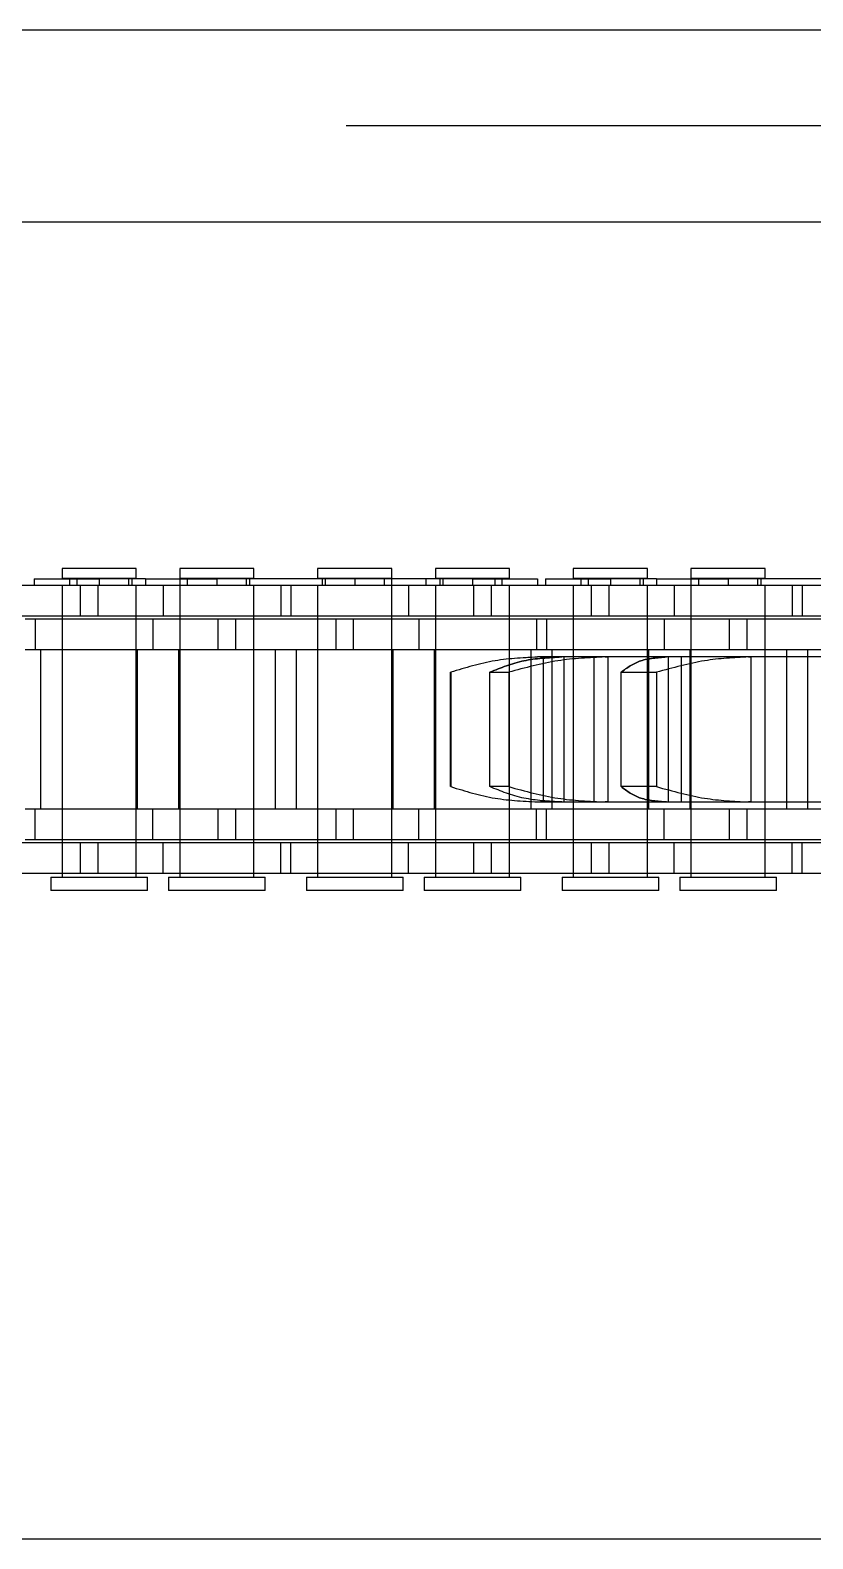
# Model space of a CAD drawing. Header units: metres. Extents: x 0 to 21025, y 0 to 14850.
# Drawn here: x 3038.9 to 3077.8, y 9261.1 to 9336.1 of the extents above; entities that cross this region are included whole.
import ezdxf

# ---------------------------------------------------------------- set-up
doc = ezdxf.new("R2010")
doc.units = ezdxf.units.M
doc.header["$LTSCALE"] = 25
doc.linetypes.add('HIDDEN2', pattern=[4.7625, 3.175, -1.5875])
doc.layers.add('SL4', color=4, linetype='Continuous')
doc.layers.add('ST1', color=7, linetype='HIDDEN2')

msp = doc.modelspace()

# ---------------------------------------------------------------- linework, layer by layer
at = {"layer": 'SL4'}
for p, q in [((4205.539, 9336.149), (2880.564, 9336.149)), ((2880.564, 9326.624), (4205.539, 9326.624)), ((2880.564, 9261.149), (4205.539, 9261.149))]:
    msp.add_line(p, q, dxfattribs=at)
at = {"layer": 'ST1'}
for p, q in [((4205.539, 9331.386), (2880.564, 9331.386)), ((2880.564, 9326.624), (4205.539, 9326.624)), ((3044.175, 9309.384), (3040.485, 9309.384)), ((3040.485, 9309.384), (3040.485, 9308.91)), ((3044.175, 9308.91), (3044.175, 9309.384)), ((3050.023, 9309.384), (3046.333, 9309.384)), ((3046.333, 9309.384), (3046.333, 9308.91)), ((3050.023, 9308.91), (3050.023, 9309.384)), ((3056.875, 9309.384), (3053.185, 9309.384)), ((3053.185, 9309.384), (3053.185, 9308.91)), ((3056.875, 9308.91), (3056.875, 9309.384)), ((3062.723, 9309.384), (3059.033, 9309.384)), ((3059.033, 9309.384), (3059.033, 9308.91)), ((3062.723, 9308.91), (3062.723, 9309.384)), ((3069.575, 9309.384), (3065.885, 9309.384)), ((3065.885, 9309.384), (3065.885, 9308.91)), ((3069.575, 9308.91), (3069.575, 9309.384)), ((3075.423, 9309.384), (3071.733, 9309.384)), ((3071.733, 9309.384), (3071.733, 9308.91)), ((3075.423, 9308.91), (3075.423, 9309.384)), ((3041.398, 9308.541), (3032.303, 9308.541)), ((3039.099, 9308.873), (3039.099, 9308.541)), ((3039.099, 9308.873), (3042.33, 9308.873)), ((3040.485, 9308.91), (3044.175, 9308.91)), ((3040.485, 9308.541), (3040.485, 9307.021)), ((3040.485, 9308.541), (3040.485, 9294.042)), ((3040.854, 9308.91), (3040.854, 9308.541)), ((3041.223, 9308.873), (3041.223, 9308.541)), ((3042.258, 9308.541), (3041.398, 9308.541)), ((3041.398, 9307.021), (3041.398, 9308.541)), ((3051.353, 9308.541), (3042.258, 9308.541)), ((3042.258, 9308.541), (3042.258, 9307.021)), ((3042.33, 9308.873), (3042.33, 9308.541)), ((3044.626, 9308.873), (3042.33, 9308.873)), ((3043.806, 9308.541), (3043.806, 9308.91)), ((3043.949, 9308.873), (3043.949, 9308.541)), ((3044.175, 9307.021), (3044.175, 9308.541)), ((3044.175, 9294.042), (3044.175, 9308.541)), ((3044.626, 9308.873), (3048.178, 9308.873)), ((3044.626, 9308.873), (3044.626, 9308.541)), ((3045.505, 9308.541), (3045.505, 9307.021)), ((3046.333, 9308.91), (3050.023, 9308.91)), ((3046.333, 9308.873), (3046.333, 9307.021)), ((3046.333, 9308.541), (3046.333, 9294.042)), ((3046.702, 9308.91), (3046.702, 9308.541)), ((3048.178, 9308.873), (3048.178, 9308.541)), ((3060.878, 9308.873), (3048.178, 9308.873)), ((3049.654, 9308.541), (3049.654, 9308.91)), ((3049.797, 9308.873), (3049.797, 9308.541)), ((3050.023, 9307.021), (3050.023, 9308.541)), ((3050.023, 9294.042), (3050.023, 9308.541)), ((3051.353, 9308.541), (3051.353, 9307.021)), ((3057.703, 9308.541), (3051.353, 9308.541)), ((3051.855, 9308.541), (3051.855, 9307.021)), ((3053.185, 9308.91), (3056.875, 9308.91)), ((3053.185, 9308.541), (3053.185, 9307.021)), ((3053.185, 9308.541), (3053.185, 9294.042)), ((3053.411, 9308.873), (3053.411, 9308.541)), ((3053.554, 9308.91), (3053.554, 9308.541)), ((3055.03, 9308.873), (3055.03, 9308.541)), ((3056.506, 9308.541), (3056.506, 9308.91)), ((3056.875, 9307.021), (3056.875, 9308.873)), ((3056.875, 9294.042), (3056.875, 9308.541)), ((3057.703, 9308.541), (3057.703, 9307.021)), ((3066.798, 9308.541), (3057.703, 9308.541)), ((3058.582, 9308.541), (3058.582, 9308.873)), ((3059.033, 9308.91), (3062.723, 9308.91)), ((3059.033, 9308.541), (3059.033, 9307.021)), ((3059.033, 9308.541), (3059.033, 9294.042)), ((3059.259, 9308.873), (3059.259, 9308.541)), ((3059.402, 9308.91), (3059.402, 9308.541)), ((3060.878, 9308.873), (3060.878, 9308.541)), ((3060.878, 9308.873), (3064.109, 9308.873)), ((3060.95, 9307.021), (3060.95, 9308.541)), ((3061.81, 9308.541), (3061.81, 9307.021)), ((3061.985, 9308.873), (3061.985, 9308.541)), ((3062.354, 9308.541), (3062.354, 9308.91)), ((3062.723, 9307.021), (3062.723, 9308.541)), ((3062.723, 9294.042), (3062.723, 9308.541)), ((3064.109, 9308.873), (3064.109, 9308.541)), ((3064.499, 9308.873), (3064.499, 9308.541)), ((3064.499, 9308.873), (3067.73, 9308.873)), ((3065.885, 9308.91), (3069.575, 9308.91)), ((3065.885, 9308.541), (3065.885, 9307.021)), ((3065.885, 9308.541), (3065.885, 9294.042)), ((3066.254, 9308.91), (3066.254, 9308.541)), ((3066.623, 9308.873), (3066.623, 9308.541)), ((3067.658, 9308.541), (3066.798, 9308.541)), ((3066.798, 9307.021), (3066.798, 9308.541)), ((3076.753, 9308.541), (3067.658, 9308.541)), ((3067.658, 9308.541), (3067.658, 9307.021)), ((3067.73, 9308.873), (3067.73, 9308.541)), ((3070.026, 9308.873), (3067.73, 9308.873)), ((3069.206, 9308.541), (3069.206, 9308.91)), ((3069.349, 9308.873), (3069.349, 9308.541)), ((3069.575, 9307.021), (3069.575, 9308.541)), ((3069.575, 9294.042), (3069.575, 9308.541)), ((3070.026, 9308.873), (3073.578, 9308.873)), ((3070.026, 9308.873), (3070.026, 9308.541)), ((3070.905, 9308.541), (3070.905, 9307.021)), ((3071.733, 9308.91), (3075.423, 9308.91)), ((3071.733, 9308.873), (3071.733, 9307.021)), ((3071.733, 9308.541), (3071.733, 9294.042)), ((3072.102, 9308.91), (3072.102, 9308.541)), ((3073.578, 9308.873), (3073.578, 9308.541)), ((3086.278, 9308.873), (3073.578, 9308.873)), ((3075.054, 9308.541), (3075.054, 9308.91)), ((3075.197, 9308.873), (3075.197, 9308.541)), ((3075.423, 9307.021), (3075.423, 9308.541)), ((3075.423, 9294.042), (3075.423, 9308.541)), ((3076.753, 9308.541), (3076.753, 9307.021)), ((3083.103, 9308.541), (3076.753, 9308.541)), ((3077.255, 9308.541), (3077.255, 9307.021)), ((3041.398, 9307.021), (3032.303, 9307.021)), ((3045.003, 9306.869), (3038.653, 9306.869)), ((3039.155, 9306.869), (3039.155, 9305.349)), ((3040.485, 9306.869), (3040.485, 9305.349)), ((3042.258, 9307.021), (3041.398, 9307.021)), ((3051.353, 9307.021), (3042.258, 9307.021)), ((3044.175, 9305.349), (3044.175, 9306.869)), ((3045.003, 9306.869), (3045.003, 9305.349)), ((3054.098, 9306.869), (3045.003, 9306.869)), ((3046.333, 9306.869), (3046.333, 9305.349)), ((3048.25, 9305.349), (3048.25, 9306.869)), ((3049.11, 9306.869), (3049.11, 9305.349)), ((3050.023, 9305.349), (3050.023, 9306.869)), ((3057.703, 9307.021), (3051.353, 9307.021)), ((3053.185, 9306.869), (3053.185, 9305.349)), ((3054.958, 9306.869), (3054.098, 9306.869)), ((3054.098, 9305.349), (3054.098, 9306.869)), ((3064.053, 9306.869), (3054.958, 9306.869)), ((3054.958, 9306.869), (3054.958, 9305.349)), ((3056.875, 9305.349), (3056.875, 9306.869)), ((3066.798, 9307.021), (3057.703, 9307.021)), ((3058.205, 9306.869), (3058.205, 9305.349)), ((3059.033, 9306.869), (3059.033, 9305.349)), ((3062.723, 9305.349), (3062.723, 9306.869)), ((3064.053, 9306.869), (3064.053, 9305.349)), ((3070.403, 9306.869), (3064.053, 9306.869)), ((3064.555, 9306.869), (3064.555, 9305.349)), ((3065.885, 9306.869), (3065.885, 9305.349)), ((3067.658, 9307.021), (3066.798, 9307.021)), ((3076.753, 9307.021), (3067.658, 9307.021)), ((3069.575, 9305.349), (3069.575, 9306.869)), ((3070.403, 9306.869), (3070.403, 9305.349)), ((3079.498, 9306.869), (3070.403, 9306.869)), ((3071.733, 9306.869), (3071.733, 9305.349)), ((3073.65, 9305.349), (3073.65, 9306.869)), ((3074.51, 9306.869), (3074.51, 9305.349)), ((3075.423, 9305.349), (3075.423, 9306.869)), ((3083.103, 9307.021), (3076.753, 9307.021)), ((3045.003, 9305.349), (3038.653, 9305.349)), ((3039.438, 9297.419), (3039.438, 9305.349)), ((3040.485, 9305.349), (3040.485, 9297.419)), ((3044.175, 9297.419), (3044.175, 9305.349)), ((3044.218, 9305.349), (3044.218, 9297.419)), ((3054.098, 9305.349), (3045.003, 9305.349)), ((3046.29, 9297.419), (3046.29, 9305.349)), ((3046.333, 9305.349), (3046.333, 9297.419)), ((3050.023, 9297.419), (3050.023, 9305.349)), ((3051.07, 9305.349), (3051.07, 9297.419)), ((3052.138, 9297.419), (3052.138, 9305.349)), ((3053.185, 9305.349), (3053.185, 9297.419)), ((3054.958, 9305.349), (3054.098, 9305.349)), ((3064.053, 9305.349), (3054.958, 9305.349)), ((3056.875, 9297.419), (3056.875, 9305.349)), ((3056.918, 9305.349), (3056.918, 9297.419)), ((3058.99, 9297.419), (3058.99, 9305.349)), ((3059.033, 9305.349), (3059.033, 9297.419)), ((3062.723, 9297.419), (3062.723, 9305.349)), ((3063.77, 9305.349), (3063.77, 9297.419)), ((3070.403, 9305.349), (3064.053, 9305.349)), ((3064.838, 9297.419), (3064.838, 9305.349)), ((3065.885, 9305.349), (3065.885, 9297.419)), ((3069.575, 9297.419), (3069.575, 9305.349)), ((3069.618, 9305.349), (3069.618, 9297.419)), ((3079.498, 9305.349), (3070.403, 9305.349)), ((3071.69, 9297.419), (3071.69, 9305.349)), ((3071.733, 9305.349), (3071.733, 9297.419)), ((3075.423, 9297.419), (3075.423, 9305.349)), ((3076.47, 9305.349), (3076.47, 9297.419)), ((3077.538, 9297.419), (3077.538, 9305.349)), ((3063.634, 9304.98), (3064.114, 9304.989)), ((3064.255, 9304.989), (3064.114, 9304.989)), ((3064.381, 9304.989), (3064.255, 9304.989)), ((3064.255, 9304.989), (3064.381, 9304.989)), ((3064.381, 9304.989), (3064.381, 9297.779)), ((3065.312, 9304.989), (3064.381, 9304.989)), ((3067.476, 9304.989), (3065.312, 9304.989)), ((3065.421, 9304.989), (3065.421, 9297.779)), ((3066.919, 9297.779), (3066.919, 9304.989)), ((3067.605, 9304.989), (3067.476, 9304.989)), ((3067.476, 9304.989), (3067.605, 9304.989)), ((3067.605, 9304.989), (3067.605, 9297.779)), ((3070.518, 9304.989), (3067.605, 9304.989)), ((3074.587, 9304.989), (3070.518, 9304.989)), ((3070.597, 9304.989), (3070.597, 9297.779)), ((3071.266, 9297.779), (3071.266, 9304.989)), ((3074.702, 9304.989), (3074.587, 9304.989)), ((3074.587, 9304.989), (3074.702, 9304.989)), ((3074.702, 9304.989), (3074.702, 9297.779)), ((3079.248, 9304.989), (3074.702, 9304.989)), ((3059.782, 9304.227), (3059.805, 9304.227)), ((3059.782, 9298.541), (3059.782, 9304.227)), ((3059.805, 9304.227), (3059.805, 9298.541)), ((3061.743, 9304.227), (3062.682, 9304.227)), ((3061.743, 9298.541), (3061.743, 9304.227)), ((3062.682, 9304.227), (3062.682, 9298.541)), ((3068.262, 9304.227), (3070.026, 9304.227)), ((3068.262, 9298.541), (3068.262, 9304.227)), ((3070.026, 9304.227), (3070.026, 9298.541)), ((3059.805, 9298.541), (3059.782, 9298.541)), ((3062.682, 9298.541), (3061.743, 9298.541)), ((3070.026, 9298.541), (3068.262, 9298.541)), ((3064.114, 9297.779), (3064.255, 9297.779)), ((3064.255, 9297.779), (3064.381, 9297.779)), ((3064.381, 9297.779), (3064.255, 9297.779)), ((3064.381, 9297.779), (3065.312, 9297.779)), ((3065.312, 9297.779), (3067.476, 9297.779)), ((3067.476, 9297.779), (3067.605, 9297.779)), ((3067.605, 9297.779), (3067.476, 9297.779)), ((3067.605, 9297.779), (3070.518, 9297.779)), ((3070.518, 9297.779), (3074.587, 9297.779)), ((3074.587, 9297.779), (3074.702, 9297.779)), ((3074.702, 9297.779), (3074.587, 9297.779)), ((3074.702, 9297.779), (3079.248, 9297.779)), ((3045.003, 9297.419), (3038.653, 9297.419)), ((3039.155, 9295.899), (3039.155, 9297.419)), ((3040.485, 9297.419), (3040.485, 9295.899)), ((3044.175, 9295.899), (3044.175, 9297.419)), ((3045.003, 9295.899), (3045.003, 9297.419)), ((3054.098, 9297.419), (3045.003, 9297.419)), ((3046.333, 9297.419), (3046.333, 9295.899)), ((3048.25, 9295.899), (3048.25, 9297.419)), ((3049.11, 9297.419), (3049.11, 9295.899)), ((3050.023, 9295.899), (3050.023, 9297.419)), ((3053.185, 9297.419), (3053.185, 9295.899)), ((3054.958, 9297.419), (3054.098, 9297.419)), ((3054.098, 9295.899), (3054.098, 9297.419)), ((3064.053, 9297.419), (3054.958, 9297.419)), ((3054.958, 9297.419), (3054.958, 9295.899)), ((3056.875, 9295.899), (3056.875, 9297.419)), ((3058.205, 9295.899), (3058.205, 9297.419)), ((3059.033, 9297.419), (3059.033, 9295.899)), ((3062.723, 9295.899), (3062.723, 9297.419)), ((3064.053, 9295.899), (3064.053, 9297.419)), ((3070.403, 9297.419), (3064.053, 9297.419)), ((3064.555, 9295.899), (3064.555, 9297.419)), ((3065.885, 9297.419), (3065.885, 9295.899)), ((3069.575, 9295.899), (3069.575, 9297.419)), ((3070.403, 9295.899), (3070.403, 9297.419)), ((3079.498, 9297.419), (3070.403, 9297.419)), ((3071.733, 9297.419), (3071.733, 9295.899)), ((3073.65, 9295.899), (3073.65, 9297.419)), ((3074.51, 9297.419), (3074.51, 9295.899)), ((3075.423, 9295.899), (3075.423, 9297.419)), ((3041.398, 9295.747), (3032.303, 9295.747)), ((3045.003, 9295.899), (3038.653, 9295.899)), ((3040.485, 9295.747), (3040.485, 9294.227)), ((3042.258, 9295.747), (3041.398, 9295.747)), ((3041.398, 9294.227), (3041.398, 9295.747)), ((3051.353, 9295.747), (3042.258, 9295.747)), ((3042.258, 9295.747), (3042.258, 9294.227)), ((3044.175, 9294.227), (3044.175, 9295.747)), ((3054.098, 9295.899), (3045.003, 9295.899)), ((3045.505, 9294.227), (3045.505, 9295.747)), ((3046.333, 9295.747), (3046.333, 9294.227)), ((3050.023, 9294.227), (3050.023, 9295.747)), ((3051.353, 9294.227), (3051.353, 9295.747)), ((3057.703, 9295.747), (3051.353, 9295.747)), ((3051.855, 9294.227), (3051.855, 9295.747)), ((3053.185, 9295.747), (3053.185, 9294.227)), ((3054.958, 9295.899), (3054.098, 9295.899)), ((3064.053, 9295.899), (3054.958, 9295.899)), ((3056.875, 9294.227), (3056.875, 9295.747)), ((3057.703, 9294.227), (3057.703, 9295.747)), ((3066.798, 9295.747), (3057.703, 9295.747)), ((3059.033, 9295.747), (3059.033, 9294.227)), ((3060.95, 9294.227), (3060.95, 9295.747)), ((3061.81, 9295.747), (3061.81, 9294.227)), ((3062.723, 9294.227), (3062.723, 9295.747)), ((3070.403, 9295.899), (3064.053, 9295.899)), ((3065.885, 9295.747), (3065.885, 9294.227)), ((3067.658, 9295.747), (3066.798, 9295.747)), ((3066.798, 9294.227), (3066.798, 9295.747)), ((3076.753, 9295.747), (3067.658, 9295.747)), ((3067.658, 9295.747), (3067.658, 9294.227)), ((3069.575, 9294.227), (3069.575, 9295.747)), ((3079.498, 9295.899), (3070.403, 9295.899)), ((3070.905, 9294.227), (3070.905, 9295.747)), ((3071.733, 9295.747), (3071.733, 9294.227)), ((3075.423, 9294.227), (3075.423, 9295.747)), ((3076.753, 9294.227), (3076.753, 9295.747)), ((3083.103, 9295.747), (3076.753, 9295.747)), ((3077.255, 9294.227), (3077.255, 9295.747)), ((3041.398, 9294.227), (3032.303, 9294.227)), ((3039.932, 9294.042), (3044.729, 9294.042)), ((3039.932, 9294.042), (3039.932, 9293.384)), ((3042.258, 9294.227), (3041.398, 9294.227)), ((3051.353, 9294.227), (3042.258, 9294.227)), ((3044.729, 9293.384), (3044.729, 9294.042)), ((3045.78, 9294.042), (3050.577, 9294.042)), ((3045.78, 9294.042), (3045.78, 9293.384)), ((3050.577, 9293.384), (3050.577, 9294.042)), ((3057.703, 9294.227), (3051.353, 9294.227)), ((3052.632, 9294.042), (3057.429, 9294.042)), ((3052.632, 9294.042), (3052.632, 9293.384)), ((3057.429, 9293.384), (3057.429, 9294.042)), ((3066.798, 9294.227), (3057.703, 9294.227)), ((3058.48, 9294.042), (3063.277, 9294.042)), ((3058.48, 9294.042), (3058.48, 9293.384)), ((3063.277, 9293.384), (3063.277, 9294.042)), ((3065.332, 9294.042), (3070.129, 9294.042)), ((3065.332, 9294.042), (3065.332, 9293.384)), ((3067.658, 9294.227), (3066.798, 9294.227)), ((3076.753, 9294.227), (3067.658, 9294.227)), ((3070.129, 9293.384), (3070.129, 9294.042)), ((3071.18, 9294.042), (3075.977, 9294.042)), ((3071.18, 9294.042), (3071.18, 9293.384)), ((3075.977, 9293.384), (3075.977, 9294.042)), ((3083.103, 9294.227), (3076.753, 9294.227)), ((3044.729, 9293.384), (3039.932, 9293.384)), ((3050.577, 9293.384), (3045.78, 9293.384)), ((3057.429, 9293.384), (3052.632, 9293.384)), ((3063.277, 9293.384), (3058.48, 9293.384)), ((3070.129, 9293.384), (3065.332, 9293.384)), ((3075.977, 9293.384), (3071.18, 9293.384))]:
    msp.add_line(p, q, dxfattribs=at)
for points, knots in [([(3064.255, 9304.989), (3063.489, 9304.953), (3061.909, 9304.88), (3060.521, 9304.449), (3059.805, 9304.227)], [0, 0, 0, 0, 0.4847248, 1, 1, 1, 1]), ([(3061.743, 9304.227), (3062.282, 9304.449), (3063.326, 9304.88), (3064.663, 9304.953), (3065.312, 9304.989)], [0, 0, 0, 0, 0.5152637, 1, 1, 1, 1]), ([(3065.312, 9304.989), (3064.663, 9304.953), (3063.326, 9304.88), (3062.282, 9304.449), (3061.743, 9304.227)], [0, 0, 0, 0, 0.484736, 1, 1, 1, 1]), ([(3067.476, 9304.989), (3066.685, 9304.953), (3065.053, 9304.88), (3063.488, 9304.449), (3062.682, 9304.227)], [0, 0, 0, 0, 0.484722, 1, 1, 1, 1]), ([(3068.262, 9304.227), (3068.558, 9304.449), (3069.133, 9304.88), (3070.066, 9304.953), (3070.518, 9304.989)], [0, 0, 0, 0, 0.5152633, 1, 1, 1, 1]), ([(3070.518, 9304.989), (3070.066, 9304.953), (3069.133, 9304.88), (3068.558, 9304.449), (3068.262, 9304.227)], [0, 0, 0, 0, 0.484737, 1, 1, 1, 1]), ([(3074.587, 9304.989), (3073.866, 9304.953), (3072.378, 9304.88), (3070.825, 9304.449), (3070.026, 9304.227)], [0, 0, 0, 0, 0.484736, 1, 1, 1, 1]), ([(3059.805, 9298.541), (3060.521, 9298.318), (3061.909, 9297.887), (3063.489, 9297.814), (3064.255, 9297.779)], [0, 0, 0, 0, 0.515254, 1, 1, 1, 1]), ([(3065.312, 9297.779), (3064.663, 9297.814), (3063.326, 9297.887), (3062.282, 9298.318), (3061.743, 9298.541)], [0, 0, 0, 0, 0.484736, 1, 1, 1, 1]), ([(3062.682, 9298.541), (3063.488, 9298.318), (3065.052, 9297.887), (3066.685, 9297.814), (3067.476, 9297.779)], [0, 0, 0, 0, 0.515256, 1, 1, 1, 1]), ([(3070.518, 9297.779), (3070.066, 9297.814), (3069.133, 9297.887), (3068.558, 9298.318), (3068.262, 9298.541)], [0, 0, 0, 0, 0.4847365, 1, 1, 1, 1]), ([(3068.262, 9298.541), (3068.558, 9298.318), (3069.133, 9297.887), (3070.066, 9297.814), (3070.518, 9297.779)], [0, 0, 0, 0, 0.515263, 1, 1, 1, 1]), ([(3070.026, 9298.541), (3070.825, 9298.318), (3072.378, 9297.887), (3073.866, 9297.814), (3074.587, 9297.779)], [0, 0, 0, 0, 0.515264, 1, 1, 1, 1])]:
    msp.add_open_spline(points, degree=3, knots=knots, dxfattribs=at)

doc.saveas('drawing.dxf')
